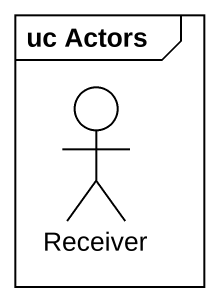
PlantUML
@startuml
mainframe uc Actors
actor Receiver
@enduml
